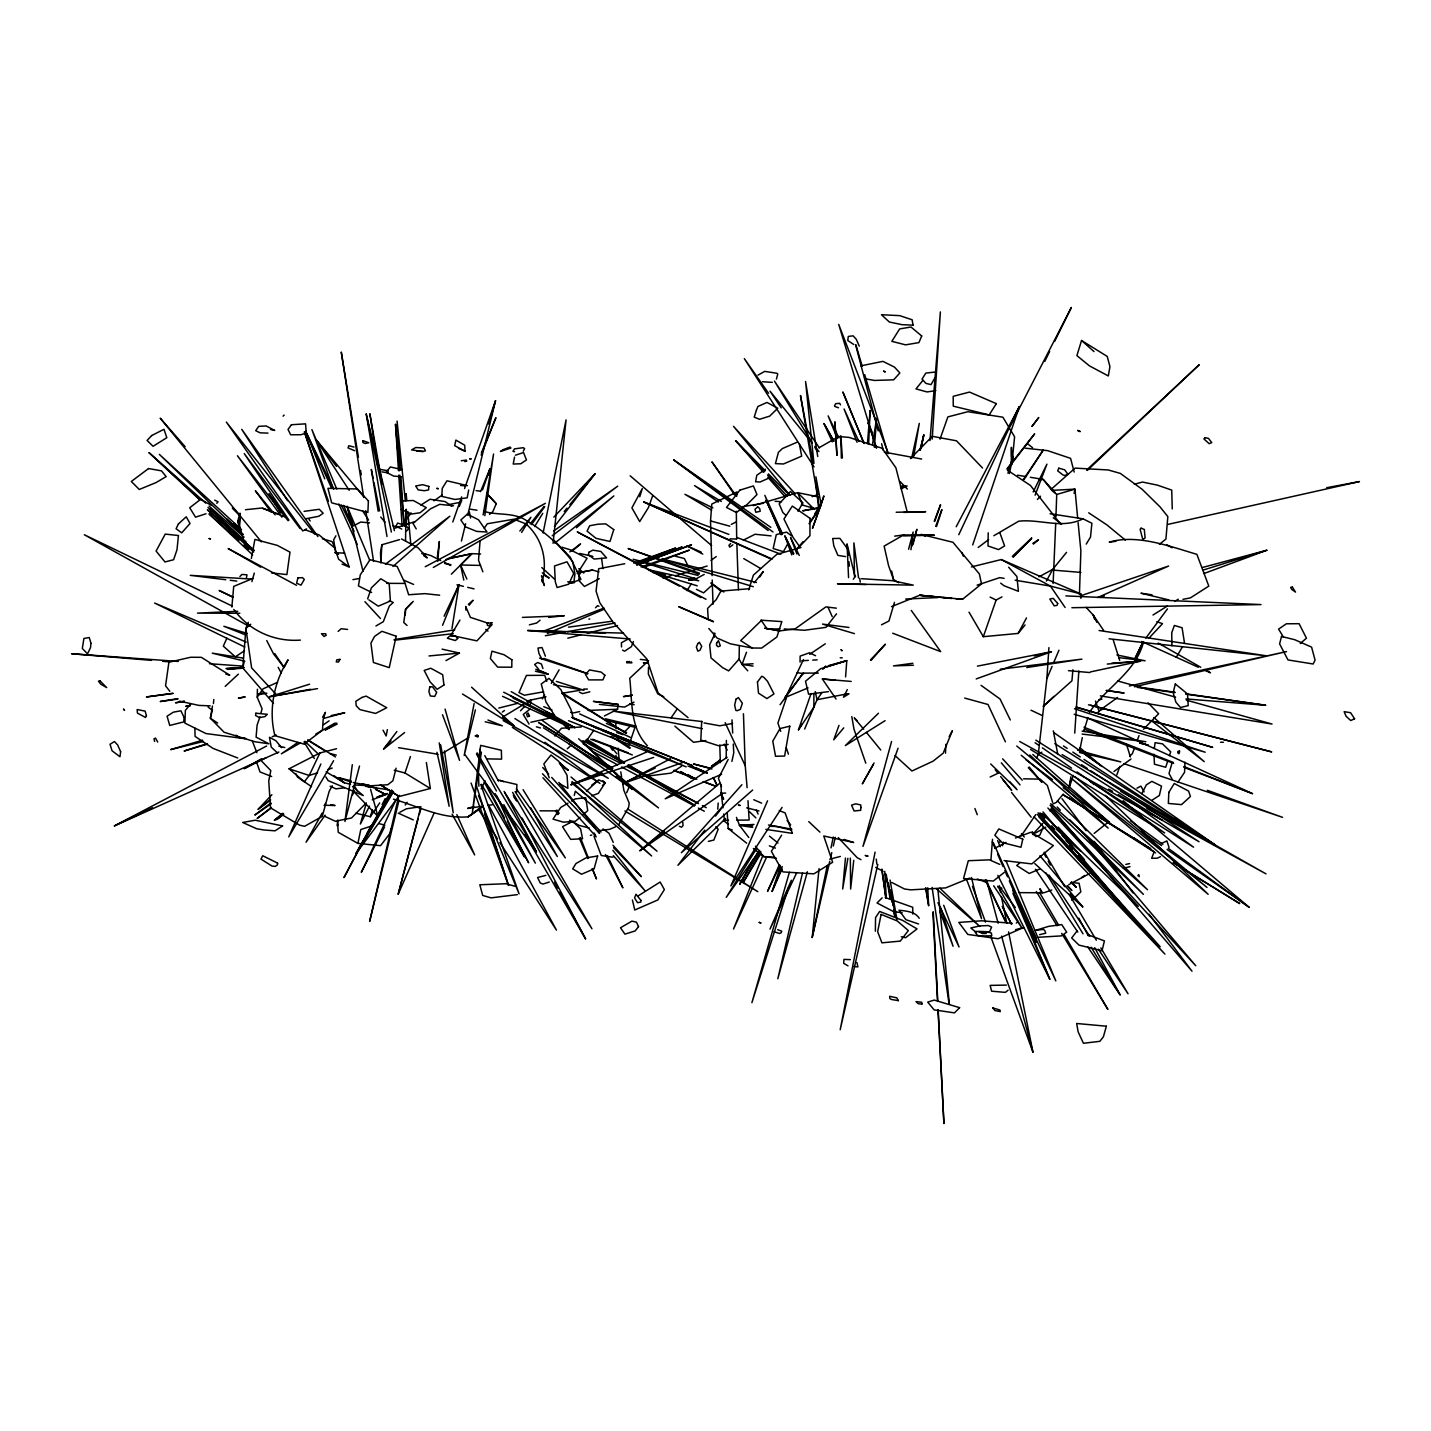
<?xml version="1.0" encoding="UTF-8"?>
<svg xmlns="http://www.w3.org/2000/svg" width="1431" height="1431" viewBox="0 0 1431 1431"><rect width="100%" height="100%" fill="white"/><g stroke="black" fill="none" stroke-linecap="round" stroke-linejoin="round"><path stroke-width="1.5" d="M1011.341 463.125L1011.413 447.295L1011.61 456.757M800.072 662.088L800.126 656.131L809.427 652.804L815.545 655.702M726.179 758.108L726.393 740.382M405.563 540.685L405.975 509.436M406.082 500.51L406.171 493.82L406.78 500.456M875.361 931.205L875.557 917.557L879.671 911.458L902.567 920.366L917.056 928.916L905.573 937.699L901.262 936.768M739.326 646.293L739.111 659.065L728.665 670.889L722.655 667.687L710.992 657.902L709.669 644.701L715.106 633.396M337.501 821.644L338.253 832.305L357.911 843.396L380.557 845.685L390.341 832.896L390.788 828.799M480.083 540.685L478.526 560.272L482.855 571.81M648.511 667.347L648.35 674.108L657.777 693.856L663.751 696.754M261.014 712.835L262.07 708.828L257.222 697.201L257.419 689.241M1053.127 583.454L1055.702 523.406M1055.935 516.734L1056.74 494.464L1051.731 490.386L1074.967 489.134L1077.668 518.165M945.515 753.171L945.855 744.317M1184.975 762.186L1184.582 772.275L1177.767 782.435M231.876 607.066L233.718 586.388L252.804 578.5M868.653 443.753L870.102 410.464L867.454 443.682M701.691 721.367L700.832 740.024L718.434 745.712L728.164 744.424M516.519 792.846L516.913 784.51L497.97 780.11M337.519 824.095L337.43 826.098L337.752 819.999M239.836 513.264L237.922 520.687L239.281 527.86L239.979 514.91M598.981 571.917L592.577 570.057L579.287 572.507L578.857 580.503L584.42 586.477L599.249 578.714M1078.831 671.05L1074.735 733.101M405.241 615.08L405.599 609.212L411.77 602.827M239.281 527.86L240.175 513.461M932.189 439.102L940.382 311.922L929.989 440.48M1036.527 758.233L1038.262 754.423L1046.884 678.598L1048.923 647.617M1079.421 594.634L1080.888 550.863L1078.098 522.53M542.116 581.719C547.876 560.594 542.492 538.593 525.982 523.907L513.979 519.203L487.363 523.746L484.233 528.2M712.083 575.638L710.527 520.92L711.779 504.034L737.054 491.924L736.679 496.378M845.578 676.899L846.794 660.657L828.817 665.522M990.932 860.031L992.506 839.317M273.464 703.372L242.823 667.991L245.882 628.424L248.314 622.324M437.814 561.31L439.353 541.508L437.367 556.874M874.359 447.348L876.648 418.389L872.445 444.755M717.736 809.123L718.219 803.041M604.383 715.983L617.584 709.239L617.942 705.089M213.434 703.533L213.791 699.509M845.453 858.063L842.698 888.973L847.885 858.278M1072.91 669.78L1071.926 680.816L1043.181 706.431L1053.967 696.396M399.535 539.63L381.862 544.746L380.879 562.687M829.783 861.283L812.2 937.484L819.051 868.635M1011.842 464.592L1014.597 436.795L1002.898 417.208L968.554 411.806M988.213 532.833L988.016 545.98L998.57 549.576L1004.598 545.927L999.893 532.887M553.082 543.279L566.068 419.891L543.082 533.012M464.968 451.176L464.735 445.22L455.881 440.086L454.682 445.667L464.968 451.176L458.528 448.368M853.752 860.335L850.64 889.027L850.336 858.081M480.19 749.129L472.284 813.363L481.388 752.098M910.939 549.737L913.139 532.01L908.596 549.271M1154.334 748.395L1155.067 742.671L1162.473 743.834L1170.683 751.847L1169.449 755.693M352.312 764.691L344.96 821.448L359.503 766.05M999.893 842.34L1000.036 841.303M573.813 582.489L574.94 574.117L572.847 562.043C559.432 544.388 542.653 529.756 523.388 518.738C510.76 512.441 496.629 515.393 483.589 511.261M413.219 601.36L405.599 609.212L403.757 622.521L407.066 625.49M484.823 515.679L493.552 454.038L483.159 514.945M168.804 662.947L165.549 685.789L169.824 691.28M479.6 752.903L480.691 745.372L501.351 750.273L501.601 759.145L487.703 758.895M451.963 628.567L459.029 584.653L444.093 616.224M246.454 577.766L246.955 574.779L241.875 574.457L239.925 576.55M913.711 456.292L919.292 423.397L911.654 458.153M212.486 706.02L210.357 718.201L224.112 732.261L254.968 741.741L268.921 743.816L256.095 737.144L257.097 725.123L259.959 716.842M381.862 544.746L380.503 552.509L380.825 562.616M1070.925 776.711L1069.118 787.014L1070.621 780.718M542.939 668.527L541.437 664.038L537.68 662.535L534.657 664.485L538.628 669.225M251.337 558.484L254.897 539.415L277.346 545.39L289.992 552.151L286.898 574.582L271.514 572.919M387.372 729.667L386.173 735.963L383.007 730.168M474.126 703.48L464.199 755.443L475.414 709.865M530.257 704.213L531.062 699.992L545.998 696.79M468.688 490.028L467.168 497.827L454.933 499.455L441.785 496.378L442.233 488.365L446.973 480.798L467.418 485.646M875.092 852.125L840.194 1029.748L877.793 864.539M921.153 447.957L923.818 434.899L919.972 450.014M1079.761 750.184L1082.301 737.663M1074.091 493.373L1074.967 489.134L1056.74 494.464M357.911 843.396L360.791 829.551L372.793 825.562M812.2 937.484L827.333 865.379M831.017 847.885L833.307 836.974M242.823 667.991L244.182 661.623M731.903 761.381L733.763 752.831L733.28 744.048M1009.32 473.589L1013.13 456.292L1007.943 473.196M920.33 450.085L923.818 434.899M398.229 798.23L369.645 921.439L399.07 800.126M830.785 856.936L831.787 852.59M833.307 846.043L835.31 837.35M802.487 873.053L777.82 978.732L807.37 871.783M461.426 541.043L465.63 523.764M467.722 515.124L495.537 400.644L464.592 488.526M212.468 709.669L210.357 718.237L217.655 723.049M332.26 785.708L329.166 791.415L322.261 816.403L304.588 826.313L299.651 825.186L270.513 807.853L268.742 780.95L270.817 770.611L261.766 761.256M574.26 795.421L575.316 791.218L651.642 855.971L572.024 781.541M913.05 544.424L916.895 529.291L911.797 546.195M396.119 768.179L392.899 780.789L387.801 784.725L370.647 785.798L354.584 784.939M488.275 475.378L489.939 468.885L480.548 491.602M434.309 812.611L398.194 894.178L420.553 808.247M398.194 894.178L418.102 818.836M419.247 814.525L420.947 808.068M776.407 379.126L777.784 373.992L776.872 373.258L764.726 371.38L757.965 375.155M891.549 741.526L862.965 846.419L898.06 748.234M251.928 581.63L254.271 573.062M488.883 424.22L495.537 400.644M1171.81 763.725L1169.02 773.491L1172.132 779.287M366.39 802.952L360.379 824.023L369.502 806.136M1002.433 845.81L1003.489 842.108M789.393 872.302L751.901 1002.648L788.266 888.15M894.464 602.415L888.937 621.036L881.514 624.792M1081.55 340.489L1076.899 355.621L1089.474 365.889L1108.327 375.959L1109.937 366.658L1107.236 356.426L1081.55 340.489L1094.017 351.597M1083.911 730.83L1087.685 718.469M355.925 813.219L370.325 816.725L372.489 809.821M639.746 496.754L642.304 488.579L631.894 507.88L639.711 521.6L648.404 507.611L652.733 495.573M820.714 506.019L823.898 495.913L812.486 528.343L820.714 506.019L809.034 523.674M748.699 589.894L753.386 575.137L776.8 554.352L800.984 547.518M936.536 526.519L941.902 509.633L935.713 526.322M1167.589 761.489L1165.71 767.266L1154.459 764.208L1153.958 754.226M426.366 762.526L430.355 788.499L404.973 772.973L410.447 756.534M1069.19 787.676L1073.286 775.477M367.642 598.874L371.38 587.855L380.789 578.768L389.214 583.866L390.395 601.002L378.285 606.189L368.876 599.875M628.978 745.122L635.328 726.322M782.042 869.1L772.078 891.424L780.575 866.256M972.704 544.925L1019.337 406.529L956.194 526.769M813.881 694.142L813.881 707.147L798.462 729.828L811.073 693.534M1025.061 624.918L1018.139 633.432L983.33 636.688L996.119 600.054L1001.968 596.888M934.693 521.421L940.561 504.732L934.228 521.295M452.786 521.993L461.641 496.879M482.497 489.939L489.939 468.885M940.006 439.12L947.894 416.886L967.517 411.806M1116.878 774.815L1119.865 766.354M514.534 457.097L513.21 464.038L520.777 463.769L526.447 459.941L523.549 452.554L515.393 455.201M747.751 670.799L742.063 664.431L746.499 652.232M838.995 725.356L833.736 739.827L843.735 727.86M1134.604 747.59L1132.386 753.6L1129.882 756.123M1137.556 739.577L1139.04 735.57M1035.096 495.18L1046.937 464.163L1033.164 491.978M1153.851 852.608L1151.669 858.296L1157.268 858.189L1160.469 856.686M633.396 641.535L631.429 646.633L624.631 651.194L622.521 650.139M481.138 455.058L495.895 417.709L481.388 452.822M762.991 855.183L733.513 929.059L766.783 856.74M442.573 625.293L459.029 584.653M772.078 891.424L782.274 866.614M459.208 506.502L461.766 500.313M804.687 728.987L817.029 699.705L821.966 692.604M1046.884 678.598L1052.071 666.417M1053.788 662.356L1058.976 650.193M1043.235 827.154L1039.8 835.185L1035.686 836.598M1050.086 811.109L1051.803 807.084M487.613 494.393L496.253 503.676L492.801 511.708L489.509 514.445M626.653 792.756L629.586 785.977M767.553 800.805L730.865 885.914L782.077 807.406M791.361 880.262L769.985 929.077L796.763 872.606M320.866 764.011L288.758 836.867L333.602 760.72M352.634 794.813L354.405 790.788M779.215 864.95L767.553 891.406L779.984 865.272M226.867 638.208L223.325 646.15L235.328 656.847L244.54 650.711M1139.255 876.756L1138.736 874.609L1137.842 875.808M1035.794 814.561L1022.664 833.772L1018.657 837.421M1143.602 641.75C1135.713 672.695 1106.074 687.13 1089.581 712.28M784.671 699.455L803.453 659.566M958.752 534.729L1019.337 406.529M1135.946 656.793L1142.725 642.555L1134.3 659.655M319.936 752.956L309.185 775.477L304.374 781.755L289.044 768.805L319.936 752.956L336.535 748.717M395.94 799.929L361.292 872.338L384.599 826.903M1044.737 361.453L1049.656 351.454M1054.593 341.454L1071.372 307.45L1010.018 426.456M523.281 451.194L524.605 448.529L523.209 447.706L514.462 448.869L512.96 451.355L514.623 451.695M847.295 689.653L843.503 697.219L848.977 693.785M266.738 640.569L273.607 653.985L284.143 667.508L288.06 659.798C274.036 681.871 268.312 710.026 274.913 735.677L304.105 744.138L322.476 730.15L323.173 719.435L325.427 712.334L322.601 717.253M1141.849 793.668L1146.338 784.886L1151.848 781.344L1161.525 786.138L1159.36 795.475L1152.062 800.179M481.156 788.839L485.234 780.968M728.146 759.485L718.416 778.285L721.51 786.621M361.488 844.04L343.959 877.597L361.828 844.183M366.658 834.166L370.772 826.277M382.131 804.562L385.225 798.641M367.087 834.345L371.291 826.474M382.864 804.866L386.012 798.963M1018.139 633.432L1026.51 617.906M1046.383 581.075L1052.661 569.431L1066.56 552.348M949.164 736.607L952.366 730.722L943.226 753.135L933.101 761.149L911.941 771.005L895.055 755.622M759.235 851.713L739.809 884.072L753.726 858.689M322.118 813.112L306.037 842.233L325.105 815.187M335.927 535.784L333.656 539.845L335.552 551.794M787.873 543.637L783.401 551.65L773.169 548.574L776.3 534.604L786.585 532.135L791.486 535.784M399.464 795.332L355.729 853.985L391.557 790.091M874.073 762.956L862.321 783.884L873.286 764.583M355.729 853.985L391.736 790.413M618.693 824.775L628.638 807.227L629.211 803.167L623.88 790.395L622.396 781.594M392.613 790.753L362.955 842.859L393.525 791.719M739.809 884.072L758.591 851.302M934.711 378.195L931.026 384.617L925.946 383.401L922.029 379.143L925.839 373.08L934.371 372.132M760.898 851.767L743.154 882.569L760.416 854.182M542.367 698.865L544.603 695.001M551.311 683.374L559.127 669.833M834.488 405.796L835.74 403.649L839.675 403.327L840.516 404.884M797.997 511.278L802.952 502.818L790.431 491.495L779.18 503.873L782.811 512.423L785.869 515.339M1176.246 657.384L1182.471 646.812M459.941 620.088L450.872 635.257L476.899 640.873L492.139 624.542M798.462 729.828L801.771 724.372M521.671 532.404L530.901 517.271L519.847 531.062M1086.236 544.084L1090.511 537.054L1091.889 523.263L1083.017 518.809L1050.104 513.747M534.693 526.483L542.76 513.318M756.57 848.565L726.25 897.326L759.682 850.354M687.023 590.592L691.227 583.92M732.869 544.8L729.685 547.143L728.969 545.318L730.651 543.476M814.919 513.568L820.607 504.571M781.612 835.185L771.381 851.32L782.936 871.908L813.863 873.858L832.645 862.267L823.737 835.99L853.681 842.501L844.057 839.478M577.283 573.598L587.068 558.251L570.271 549.808L561.918 547.214M324.139 805.581L325.517 803.417M759.807 576.89L763.26 571.541L754.209 582.739M1024.006 479.51L1043.342 449.924L1023.308 479.564M370.325 816.725L379.698 802.934M586.549 740.811L593.74 730.293M671.103 717.79L677.024 709.239M818.335 673.107L803.238 673.107L780.074 704.732M257.222 697.201L263.054 688.848L277.542 682.301M405.223 805.045L407.137 802.308M810.536 521.975L817.888 511.422M1167.463 608.873L1145.855 638.101M402.075 525.571L411.073 512.924M853.287 579.233L855.541 576.067M531.509 524.533L544.71 506.735M1032.109 426.402L1038.763 417.494L1031.984 426.277M404.597 732.565L383.597 749.075L396.87 731.509M785.029 697.076L803.238 673.107M704.75 830.177L677.918 865.29L725.553 818.443M715.482 816.117L723.531 805.581M1077.114 930.883L1071.676 937.967L1078.992 945.104L1102.049 950.774L1104.41 940.9L1087.667 934.64M554.441 526.554L595.046 473.75L553.833 517.128M1007.37 469.314L1034.613 433.861L1007.013 468.778M836.545 613.792L825.92 627.368L804.49 630.266L784.242 628.96M469.135 605.331L473.16 600.233L468.348 604.311M530.203 523.871L544.084 506.431M922.923 380.342L915.983 388.91L926.984 391.933L935.785 390.663M564.19 511.547L566.998 508.112M569.806 504.678L595.046 473.75M796.584 549.468L802.898 541.777M190.931 703.694L185.35 710.402L184.939 723.138L205.939 733.548L244.862 738.7M554.924 736.071L561.471 728.236L581.272 726.984M1056.328 802.397L1063.269 794.08M406.708 530.901L408.568 528.755L406.028 525.588L397.55 523.084L396.047 526.268L401.753 529.059M586.46 791.271L598.623 779.877L605.313 782.703L598.355 793.364L591.504 795.886M822.771 669.297L825.669 665.987M871.139 660.335L885.378 644.2L870.477 659.924M741.92 784.707L681.353 852.715L752.652 790.019M383.597 749.075L391.039 740.811M216.761 503.301L218.067 501.87L214.722 500.135M1032.592 834.523L1042.895 823.236M433.987 500.796L442.34 494.965M1148.825 638.298L1162.527 623.666L1156.82 621.698M270.656 799.965L258.188 809.231L271.908 794.706M1037.421 499.437L1040.516 496.217M910.456 458.618L932.297 436.312L956.516 440.82L982.542 468.009M1013.076 557.357L1031.662 538.11L1012.343 556.337M1143.53 729.22L1158.627 713.711L1148.056 702.818M365.388 803.793L351.543 817.977L335.337 821.251L324.551 816.225M595.529 607.764L597.639 605.617L598.963 606.315M520.49 710.76L525.016 706.145M528.039 703.068L531.062 699.992L526.769 701.065M602.433 785.547L604.919 783.061L602.934 780.718M882.158 897.845L877.042 902.979L893.642 911.654L902.156 912.728M480.655 554.03L471.926 553.636L460.567 564.995L463.805 580.127M451.355 574.189L471.926 553.636L447.849 558.591M624.989 731.384L630.642 725.75M1014.239 555.443L1031.662 538.11M878.473 713.228L845.345 745.587L885.091 720.669M1087.327 470.388L1199.232 364.726L1086.63 470.03M1071.873 900.314L1080.834 891.853L1079.081 883.249L1070.853 882.533M283.07 416.153L284.179 415.097M225.204 686.397L238.369 674.126M648.529 660.728L629.747 678.24C632.341 701.279 629.819 727.681 647.384 745.712M1019.82 862.714L1016.743 865.522L1029.211 873.482L1040.23 868.778M711.314 585.834L703.587 592.863L696.468 589.375M567.302 748.771L570.236 746.123M591.772 835.006L590.341 835.4M393.006 566.461L449.889 516.197L385.422 564.208M338.127 631.393L341.186 628.728L347.59 629.443M572.257 551.132L580.557 543.923L569.878 551.865M250.729 624.22L245.882 628.424L251.623 667.901L275.754 693.981M580.056 817.262L575.423 821.251L563.438 822.181L552.992 819.122L560.719 807.442L568 803.185M583.133 814.615L587.747 810.626L585.673 797.729L575.28 798.909L571.631 801.038M1300.26 643.503L1306.449 638.19L1299.098 623.701L1286.38 623.791L1278.581 629.103L1283.446 637.099M540.024 620.195L536.697 623.022L529.416 624.81M576.443 527.789L613.899 495.913L554.727 543.118M722.369 793.418L639.89 850.712L719.739 783.294M1033.361 544.12L1038.495 539.809L1032.914 543.333M1016.332 923.049L1017.996 921.671M282.891 813.309L274.323 820.339L283.034 813.47M283.839 814.328L276.594 819.552L281.782 815.33M1008.104 990.163L1005.385 992.363L991.611 991.2L990.145 985.387L1006.369 985.1M529.881 709.168L523.245 714.498L529.059 724.068M1159.378 544.352L1165.925 539.093L1167.839 516.627L1160.058 506.896L1142.153 489.295L1120.348 473.411L1108.274 469.976L1075.11 468.116L1050.944 489.491M1094.196 833.379L1108.757 821.716M258.188 809.231L270.28 799.643M1004.115 872.516L993.347 881.049L963.51 878.58L968.322 860.711L989.537 859.852L999.822 864.449M276.594 819.552L281.853 815.402M639.89 850.712L664.467 831.429M271.228 807.513L257.151 818.46L271.461 807.835M591.629 785.261L597.282 780.932M552.205 535.784L617.727 486.164L553.708 530.937M270.87 802.952L254.861 815.026L271.282 803.685M978.196 547.465L988.624 539.63M993.847 535.713L1018.747 521.188C1040.426 518.845 1062.213 529.327 1083.017 518.809M502.299 712.119L504.463 710.509M720.294 759.754L711.368 766.354L720.652 760.308M480.601 807.603L468.134 816.833C441.356 819.14 418.192 806.225 393.436 799.142M1113.962 771.506L1131.009 759.002M637.636 896.217L660.138 882.033L664.378 889.599L657.831 899.938L634.756 910.009L632.413 900.01M711.01 560.38L716.305 556.534M1098.525 714.176L1098.525 711.225L1117.557 697.505M481.782 807.317L468.134 816.833L478.741 809.499M297.863 742.421L281.335 753.833L300.528 742.832M323.585 724.658L329.094 720.848M809.696 654.307L825.293 643.807M765.442 469.243L756.802 475.253L755.604 481.782L760.058 482.014L767.731 478.616M727.145 757.303L665.236 798.802L721.635 774.243M1081.639 877.543L1084.787 875.45M681.585 766.229L671.032 773.116L648.529 775.978M420.893 505.089L429.998 499.258L445.113 501.583L451.767 506.27M1038.262 754.423L1041.84 752.151M1152.992 615.026L1167.446 605.975M1174.672 601.449L1178.285 599.178M336.696 723.102L325.213 730.025L337.144 724.086M442.125 753.511L468.617 737.573M502.675 717.074L523.496 704.553M527.288 702.281L531.062 699.992M375.924 625.991L383.311 621.698L389.357 606.029L393.275 602.487L389.357 600.716M433.307 567.463L545.408 503.336L425.24 566.73M261.551 758.734L244.236 768.662L266.184 757.697M315.875 734.049L335.069 723.049M819.069 447.724L838.763 436.509L849.155 437.421L882.158 448.314L895.895 467.776L907.326 512.37M903.48 535.927L934.389 535.176L903.677 534.926L884.125 546.105L888.579 565.656L893.516 579.591L898.811 582.775M1035.579 832.985L1045.721 827.225M445.989 660.603L459.44 653.073L442.107 649.137M627.494 639.442L621.412 642.769L621.519 646.973M1039.013 576.818L1052.661 569.431M696.182 578.732L704.195 574.439M303.927 530.293L306.592 528.88M399.857 812.271L406.35 808.819L420.893 806.673M994.831 848.315L1005.993 842.394M1068.85 884.591L1089.188 873.822M353.296 525.964L360.737 522.047L369.556 522.87M634.022 702.102L624.614 707.075L599.356 704.374M278.92 752.008L114.391 825.902L266.613 746.016M684.161 761.99L623.147 783.544L670.549 758.698M1136.965 788.195L1140.936 786.12L1144.138 791.88M743.405 540.131L755.085 534.246L771.059 535.892M1098.525 711.225L1104.142 708.399M1223.38 742.26L1220.536 742.206M731.313 524.372L736.142 521.975M623.147 783.544L655.201 768.053M461.301 460.764L466.345 460.067L466.721 461.211L464.771 461.587M901.136 488.865L907.147 485.985M990.145 776.997L999.178 772.704M114.391 825.902L152.491 807.782M1161.489 843.467L1166.873 840.909L1169.02 847.295M1100.296 597.496L1104.338 595.654L1100.224 597.317M272.176 736.786L276.201 734.962M1052.966 803.936L1055.756 802.684M1097.72 597.514L1168.644 566.032L1081.925 595.385M653.609 757.428L570.987 784.796L646.49 752.098M797.228 442.179L782.381 448.565L778.41 452.357L775.423 463.626L783.437 463.984L801.682 456.149L799.41 444.147M547.429 633.486L604.347 609.123M969.753 878.062L945.641 887.9L910.724 889.849L904.517 889.009L891.817 882.48M615.402 826.885L609.678 829.318L599.267 830.624M808.068 687.9L786.764 696.825L777.909 723.031L780.718 731.33M1035.132 930.472L1048.673 926.358L1061.748 924.623L1066.685 932.118L1061.498 935.892L1038.673 937.251M891.495 606.655L919.686 595.26L938.986 597.067M636.67 564.941L682.176 546.964L636.312 564.225M206.01 513.747L195.528 517.163L189.715 507.772L200.626 499.312L211.663 505.519M636.33 563.188L675.629 548.037L633.7 563.116M688.633 580.396L694.876 577.999M544.299 630.838L604.025 608.086M570.987 784.796L602.183 772.955M812.146 496.664L818.353 494.303M643.36 567.517L689.348 550.13L641.106 566.998M372.185 799.786L386.513 794.384M639.442 564.315L691.531 544.764L636.974 564.78M1015.438 837.994L1030.875 832.234L1053.395 845.578L1031.823 863.913L1004.133 860.603M1204.097 573.491L1266.846 550.237L1202.344 567.517M976.21 678.92L1051.427 651.749L977.409 666.13M387.354 793.472L376.961 797.156L387.211 793.847M580.879 579.501L570.325 583.133L574.582 582.614M1051.767 890.046L1043.718 892.801L1018.926 892.622M723.692 814.042L724.408 820.285L725.338 819.981M977.105 585.154L999.714 577.641L1004.115 578.374M394.795 528.2L414.99 521.6M549.289 882.033L543.011 884.054L540.256 883.034L537.573 877.507L545.855 875.361M317.539 772.776L309.185 775.477L289.044 768.805M328.003 769.413L332.189 768.071M207.388 743.583L184.098 751.025L207.531 744.12M317.503 688.633L269.511 696.736L309.579 684.197M1203.274 570.039L1266.846 550.237M473.804 806.494L467.633 808.426L482.014 806.297M675.217 575.87L707.147 566.014M1098.632 700.135L1101.995 699.097M823.862 667.687L846.794 660.657L820.679 668.706L805.528 681.228L808.569 694.178L828.442 691.656M202.737 740.149L170.647 749.611L203.059 741.562M753.171 505.626L797.639 492.658L818.604 496.897M1015.509 929.721L1023.594 927.485L998.105 938.736L967.821 934.443L958.806 922.423L981.845 920.795L1012.164 923.335M423.057 451.481L425.454 450.819L423.952 447.921L415.688 447.545L411.591 449.906L423.057 451.481L416.815 451.123M662.839 577.891L671.032 575.691M1134.318 484.25L1142.457 482.05L1157.357 485.127L1171.739 490.1L1172.257 508.935M323.853 718.344L344.746 712.745L331.205 715.589M829.694 859.19L840.373 856.436M690.905 580.27L695.216 579.161M399.16 796.495L380.431 784.868L399.16 796.495L430.355 788.499M567.785 638.19L580.753 634.899M587.247 633.271L617.548 625.597M498.847 708.041L518.183 703.211M971.416 566.926L1001.289 559.557L1080.87 593.954L1080.87 598.337M1034.219 656.006L1051.427 651.749M1123.424 868.259L1130.043 866.649M190.287 705.608L185.905 706.359L190.234 705.304M589.858 691.817L582.489 693.606L579.43 692.193M543.619 691.817L524.372 695.233L519.006 692.568L526.411 675.414L544.71 675.307L546.785 681.299M304.105 511.35L319.274 509.293L323.191 513.246L318.773 516.287L305.984 518.738M1134.461 686.773L1286.541 651.588L1129.399 685.968M169.108 662.195L190.681 657.258L201.342 657.33L229.711 675.164L225.83 674.073M445.953 559.432L471.926 553.636M1167.839 524.408L1359.45 481.567L1326.716 487.703M688.687 580.163L695.18 578.732M530.865 722.244L554.226 717.128M573.33 712.96L579.698 711.565M1090.547 671.89L1140.543 661.194L1111.815 663.197M244.934 696.808L238.369 698.203L244.951 697.058M258.045 694.035L264.592 692.64M1125.821 864.413L1129.614 863.609M860.818 365.871L882.909 361.363L894.482 367.105L899.849 372.954L893.66 379.823L874.448 380.449L864.789 378.696M449.155 504.535L459.87 502.37M818.979 507.504L802.737 510.795L819.176 508.166M624.775 563.725L598.677 568.715L596.065 591.11L599.75 602.666L613.13 622.288L647.009 659.154L658.099 692.98L688.043 717.647M847.868 693.731L817.029 699.705L815.223 691.567M592.577 570.057L579.287 572.507M1182.972 599.321L1190.413 597.89L1208.801 586.102L1196.888 554.352C1169.986 546.427 1137.019 533.888 1109.258 542.134L1115.894 541.312M185.905 706.359L190.305 705.519M210.196 705.859L199.016 705.411L179.537 701.172M732.565 723.424L719.811 725.803L704.052 722.923M184.295 701.19L175.512 702.8L184.313 701.387M545.354 635.722L560.612 632.931M567.141 631.751L615.08 623.004M269.511 696.736L310.634 689.277M352.938 579.627L359.414 578.482M258.117 694.75L266.882 693.212M900.528 486.79L903.587 486.254M177.802 698.614L160.218 701.53L177.873 699.079M563.063 693.105L579.788 690.332M394.169 639.657L454.718 629.819M742.957 506.61L763.546 503.265M1026.76 667.526L1081.925 659.136L1000.269 669.207M488.186 805.385L492.3 804.777M705.805 740.578L693.534 742.295L674.86 726.125M172.865 693.266L146.463 696.951L172.99 693.48M568.518 627.136L612.468 621.197M894.643 536.142L903.677 534.926M912.906 663.269L893.481 665.88L913.497 665.254M779.609 630.91L764.995 628.173L779.609 630.91L794.992 628.942L825.92 606.887L836.348 608.175M517.324 894.643L491.101 897.863L482.694 895.448L479.814 884.769L506.002 883.732L514.838 886.236M243.503 667.472L228.066 669.314L243.628 668.152M344.406 787.855L335.874 788.839L330.096 786.227M394.276 640.212L453.251 633.7M548.753 617.405L564.225 615.741L522.404 617.405M245.47 509.722L261.748 508.023L277.525 513.89M1036.974 930.078L1043.503 929.452L1044.755 930.526L1045.757 933.191L1039.604 934.676M429.014 655.953L459.44 653.073M1107.272 664.056L1140.543 661.194M743.816 825.043L739.505 825.401L736.464 817.351M1038.799 479.743L1043.181 479.403L1055.148 492.568M243.735 667.365L225.991 668.599L243.825 667.383M753.94 824.435L739.505 825.401L748.807 837.511M336.285 552.76L344.656 553.135M738.951 658.868L742.063 664.431L753.1 663.751M801.7 660.8L808.336 660.389M812.736 660.12L817.155 659.852M905.644 599.052L937.985 597.55M237.707 611.305L197.496 613.13L239.853 613.273M721.027 784.51L721.296 793.275L725.66 793.06M588.141 710.456L617.584 709.239M402.397 500.886L413.309 500.51L426.277 507.647L420.142 512.727L411.466 514.051L401.288 509.436M903.748 512.405L925.714 511.69L896.182 512.244M980.646 932.332L989.465 932.046L991.629 927.127L988.32 925.553L979.931 925.893L970.844 927.968L976.228 932.457M708.327 841.374L713.836 840.069L718.183 829.229L715.822 826.76M570.629 712.388L572.257 712.334M1071.873 607.71L1261.033 604.58L1065.845 595.904M724.408 820.285L728.54 820.249M736.768 820.16L749.129 820.035L747.984 800.68M583.633 689.08L587.408 689.062M779.949 628.96L767.052 628.978L761.024 620.034M540.006 810.822L557.661 810.894M386.728 583.347L405.08 583.419L408.64 594.759L424.846 593.632L439.639 595.207M749.683 588.696L720.92 591.092L716.18 599.661L707.576 608.479L708.273 619.605M752.134 648.01L761.632 648.082L776.872 637.01L781.863 621.609L761.632 620.231L740.686 640.605L752.134 648.01L730.418 643.825L717.074 638.029L708.828 628.513M629.783 661.587L626.689 661.677L626.724 662.768L631.894 662.839L631.357 661.802M1023.559 778.822L1040.212 779.108L1047.367 785.44L1052.644 802.451M480.53 565.424L460.567 564.995L466.882 579.09M567.713 581.845L574.386 581.988M324.962 805.259L335.087 805.51L330.776 804.777M866.059 584.546L837.457 583.794L913.282 585.136L892.389 580.682L861.534 578.696M630.195 638.995L527.681 630.516L623.558 633.128M840.23 657.777L842.233 657.831M752.67 825.794L739.505 825.401L752.67 827.386M770.254 826.313L776.836 826.51L791.522 830.087M730.132 538.825L736.446 539.04M527.681 630.516L565.478 631.822M572.132 632.055L605.474 633.2M850.354 959.629L843.95 959.396L843.664 963.296L847.993 965.853M267.991 433.128L260.031 432.806L255.702 430.677L258.671 426.349L266.148 425.955L274.716 430.445L270.495 429.479M646.901 660.156L640.301 659.387M300.403 640.104C274.323 642.054 249.173 630.677 233.825 609.463M252.178 579.108L190.269 575.351L225.74 579.734M762.455 381.737L772.275 382.363M774.493 857.312L763.421 856.543L753.35 848.529M775.083 501.279L781.183 501.709M951.776 598.498L919.686 595.26L962.562 599.267L981.505 583.937L979.376 573.956L952.974 542.295L921.242 534.425L925.302 536.231M956.087 598.802L962.562 599.267L958.287 598.856M178.285 661.444L71.55 653.734L151.525 660.371M209.409 663.698L242.769 666.113M460.585 485.467L465.021 485.789M1089.689 672.534L1068.456 670.656M379.394 469.296L387.89 470.692L388.32 472.856L381.809 471.872M1185.923 698.936L1265.594 705.268L1185.959 693.82M1054.003 570.182L1080.888 572.418M162.633 661.301L169.287 661.855M836.062 699.043L822.378 678.992L851.195 681.442M401.163 476.738L393.686 476.076L386.155 472.266L390.323 466.971L402.379 469.672M943.279 597.46L951.848 598.265M822.378 678.992L835.167 680.208M1025.186 448.171L1047.599 450.64L1070.585 458.349L1074.18 472.051M453.555 505.751L439.675 504.338L430.463 508.864L413.022 523.406L416.242 528.951M853.949 966.497L857.92 966.927L856.936 962.544M1109.025 638.798L1266.077 655.756L1099.062 630.499M476.147 490.654L480.297 491.137M702.353 721.6L613.273 711.1L702.335 728.701M1118.666 657.598L1145.122 660.782L1116.931 654.969M1082.122 734.067L1145.891 741.741L1082.122 731.134M230.176 580.27L236.813 581.093M848.959 627.458L822.521 624.095L854.432 633.629M245.721 738.378L239.567 737.609L235.918 735.176M776.264 858.171L763.421 856.543L755.461 846.168M1137.234 687.363L1174.869 692.604M1185.923 694.16L1265.594 705.268M1137.287 686.826L1174.905 692.228M389.232 789.93L365.477 786.299M1152.027 594.831L1140.972 593.221L1168.769 599.893M612.933 857.223L601.235 855.505L593.99 836.205M742.063 664.431L753.082 666.077M797.174 672.659L803.775 673.643M765.835 829.372L792.166 833.325M367.982 786.621L376.442 787.926M470.441 509.203L477.006 510.223M845.56 556.605L837.904 555.389L833.808 545.837L832.699 538.503L839.908 538.396L848.404 550.023M243.198 658.117L212.289 653.162L244.844 661.229M1017.495 475.181L1026.063 476.595M1030.338 477.292L1043.181 479.403L1051.195 489.474M1100.314 695.877L1272.052 724.05L1186.335 700.135M1015.151 580.217L1050.426 586.084L1080.87 593.954M398.605 747.68L438.047 754.28M768.483 825.007L791.844 829.175M553.457 684.716L583.955 690.279L556.373 681.389M884.358 452.142L921.671 459.029M629.801 703.837L634.166 704.696M444.791 563.528L450.908 564.708M353.314 782.56L370.468 785.78L361.936 783.616M421.895 553.654L426.062 554.459M648.529 569.753L698.686 580.825M579.788 553.457L592.881 556.373M1079.546 752.509L1120.777 761.9L1077.668 750.184M535.391 671.246L548.288 674.234L538.235 669.941M1139.631 743.136L1148.288 745.157L1139.72 742.796M485.216 721.814L502.37 725.803L487.953 720.026M278.848 746.141L284.805 747.537M393.096 525.875L398.999 527.288M605.17 720.204L635.507 727.395M456.972 584.778L463.394 586.316M467.669 587.336L474.072 588.874M605.51 718.756L635.811 726.107M756.444 582.489L661.802 558.877L753.314 586.692M698.06 575.459L633.164 559.271L696.843 579.161M709.883 768.089L693.534 763.975L711.94 768.948M350.541 784.313L344.406 782.775L326.143 771.846M351.257 780.897L338.467 777.641L351.525 782.202M746.714 807.835L758.985 810.966M1090.583 705.233L1271.712 751.901L1088.472 704.785M589.339 828.048L579.394 825.472L569.538 820.267M354.012 447.062L348.842 445.721L348.037 447.903L354.62 450.711M307.719 739.827L329.863 753.475L336.303 755.139M394.24 770.182L404.973 772.973M378.786 823.558L384.903 825.15M675.539 556.248L684.376 558.555L688.794 567.499M650.407 570.987L665.451 574.958M710.527 520.92L729.864 526.197M964.691 698.078L987.998 704.481L1005.403 741.83M801.396 504.803L813.434 508.166M1117.754 680.995L1175.62 697.147M536.392 726.805L540.435 727.95M422.413 553.171L430.767 555.532L440.712 560.523M1074.216 714.284L1205.206 752.205L1074.52 708.721M322.369 538.771L332.081 541.616L335.462 548.788M1076.255 707.29L1212.683 747.376L1076.184 707.003M652.429 572.311L697.237 585.798M885.217 897.523L912.728 907.272L912.781 914.069M247.116 633.45L223.844 626.277L244.522 634.488M777.641 929.667L781.702 931.152L781.237 932.69L779.519 933.495L774.135 931.76M237.743 758.001L213.022 748.377L195.099 736.41L194.849 728.164M539.559 658.135L587.694 673.84M488.186 623.236L470.405 617.369L465.683 606.422L465.934 610.125M1123.961 763.689L1282.552 817.351L1207.299 790.288M918.595 923.979L905.895 919.686L898.99 910.223C905.966 911.01 915.25 911.583 919.239 918.273M616.743 732.493L623.075 734.658M699.491 573.169L628.102 548.538L699.115 574.296M543.959 658.439L587.747 673.607M835.042 406.547L838.512 407.781M499.991 780.36L503.712 781.702M769.341 845.864L775.405 848.082M304.785 529.595L319.077 534.944L334.782 548.019L338.61 559.217L349.218 566.998L342.081 564.118M977.319 878.992L987.569 882.855M997.818 886.701L1001.915 888.257M590.735 739.237L632.341 754.924M673.965 770.611L696.843 779.233M703.086 781.576L715.572 786.281M771.291 559.163L643.664 501.905L728.88 534.407M737.198 537.573L780.843 554.208M592.702 739.272L628.102 752.778M673.894 770.236L694.715 778.178M705.125 782.149L715.536 786.12M727.252 813.184L728.164 828.477L732.261 830.034M892.711 633.217L940.686 651.642L911.279 610.411M1084.358 729.202L1173.617 763.403M1183.992 767.392L1252.483 793.633L1086.862 717.557M262.714 508.22L286.325 517.324M679.385 826.331L681.603 827.19L683.088 825.454L682.73 822.217M271.657 776.514L260.013 771.953L256.543 762.043M1084 727.234L1173.438 762.49M1183.848 766.587L1252.483 793.633M545.783 711.726L554.03 714.981M568.483 720.652L686.182 766.873L571.828 717.235M535.82 669.314L548.288 674.234M543.726 706.699L551.99 709.973M572.668 718.165L692.55 765.692L572.239 717.593M593.972 727.055L598.086 728.719M602.201 730.4L631.017 742.063M690.726 766.247L707.182 772.919M613.38 735.749L629.944 742.474M687.953 765.979L704.517 772.686M779.269 810.554L785.136 812.933L792.327 833.164M601.771 729.649L630.695 741.508M690.618 766.068L707.147 772.847M713.264 621.358L678.723 606.672L713.461 621.877M246.186 642.054L154.62 603.041L244.719 647.009M403.56 580.092L413.577 584.42M753.726 799.732L761.596 803.131M701.208 552.098L686.952 545.873L702.782 554.101M690.457 765.889L706.807 773.098M643.664 501.905L772.096 559.002M606.333 723.37L626.581 732.422M334.693 552.563L338.592 554.334M398.229 813.13L413.273 819.927M1141.67 641.464L1198.319 667.257M1204.383 670.03L1210.465 672.785L1204.652 669.493M502.531 696.325L568.912 726.751L510.545 696.038M579.716 713.908L630.212 737.305M696.861 768.179L706.968 772.865M1030.982 710.205L1041.875 715.357M513.085 698.131L574.886 727.646L511.189 691.638M232.967 597.103L219.122 590.466L233.146 597.299M232.323 606.118L84.286 534.729L249.012 626.331M712.871 507.862L684.912 494.303L711.654 510.134M371.595 592.416L358.43 585.923L360.254 574.94L369.967 559.718L397.12 566.461L405.08 583.419M990.127 597.085L996.119 600.054M503.676 692.228L574.886 727.646M444.701 562.508L450.658 565.495M683.857 773.527L693.838 778.571M583.222 743.923L620.929 763.474M626.885 766.551L698.328 803.578M706.02 599.267L577.248 531.903L679.224 586.048M860.943 859.673L857.241 857.741L838.28 837.654M875.7 867.401L883.088 871.264M683.142 588.141L700.779 597.514M401.539 538.95L418.049 547.751L427.243 557.911L423.648 555.55M592.023 751.15L617.62 764.852M621.573 766.962L694.446 805.957M698.382 808.068L704.302 811.234M296.521 585.315L228.155 548.556L260.746 567.213M1001.289 559.557L1050.426 586.084L1065.111 607.477M583.115 740.775L624.166 763.081M628.084 765.209L698.453 803.435M702.371 805.564L706.27 807.692M503.175 720.616L608.264 778.303L514.927 718.559M1146.964 808.461L1266.006 873.876L1120.831 791.432M1019.748 741.526L1162.294 820.196L1035.811 740.131M1166.873 544.835L1172.168 547.769M559.593 783.669L567.91 788.32L567.052 775.244L558.823 761.417L551.007 755.013L543.852 763.904L549.236 777.749M1158.198 643.074L1200.788 667.293M543.941 575.047L549.164 578.052L542.295 572.811M1108.667 789.089L1112.513 791.325M1118.291 794.688L1199.035 841.732L1090.905 770.826M743.762 558.609L760.577 568.483M721.313 501.44L694.5 485.592L718.308 502.013M1062.142 754.62L1214.007 844.093L1054.432 733.03M680.619 771.667L692.085 778.518L680.745 771.542M585.404 740.221L623.755 763.134M629.497 766.569L694.715 805.492M624.882 810.948L757.84 891.674L627.672 808.962M586.692 739.272L624.631 762.49M628.424 764.798L641.696 772.937M647.384 776.407L694.822 805.42M1063.483 795.01L1150.667 848.708M1173.42 862.732L1239.747 903.587L1173.259 862.589M538.825 722.816L612.879 768.322L538.771 722.476M462.481 694.017L513.836 725.678L471.568 687.202M308.327 740.56L323.46 749.88M1063.072 794.652L1150.47 848.529M561.811 693.427L626.349 733.352L562.294 692.872M1030.553 749.45L1164.655 832.914L1077.042 771.953M329.863 753.475L335.48 756.963M543.476 727.842L616.654 773.706L542.403 720.562M1054.826 743.619L1216.761 846.311L1084.018 759.414M1090.368 781.505L1193.597 847.188L1134.211 803.793M1069.011 797.765L1085.932 808.569M1089.689 810.966L1155.533 852.93M512.352 727.377L599.965 783.401L544.925 742.278M611.18 736.321L629.837 748.413M1063.466 745.962L1067.204 748.413M1072.803 752.08L1080.28 756.963M1081.586 764.709L1087.184 768.375M1174.815 818.353L1182.274 823.272M1186.013 825.723L1214.007 844.093M1088.687 512.817L1106.861 524.855L1125.356 540.113M853.806 344.513L847.76 340.506L848.333 336.446L853.109 335.82L856.257 339.254L859.262 346.159M1007.388 470.137L1030.445 485.467L1060.46 524.05M576.89 571.255L580.539 573.688M337.09 777.874L344.406 782.775L334.067 775.781M617.244 738.897L630.159 747.68M311.547 786.656L297.576 777.158L295.913 773.76M1133.585 837.672L1139.094 841.446M1142.761 843.968L1153.78 851.534M768.161 530.525L673.804 459.977L770.844 527.359M1035.06 742.743L1038.709 745.283M1042.358 747.823L1071.569 768.143M1141.473 831.447L1161.578 845.614M1167.052 849.477L1249.299 907.397L1123.138 800.645M711.171 583.007L723.8 592.04M560.898 765.12L568.125 770.272L560.004 762.777M568.644 743.601L632.108 789.071L582.149 741.169M981.058 685.36L1000.019 698.99L1010.286 719.972M602.97 828.907L608.998 833.253L613.273 842.394M1078.563 749.576L1082.14 752.169M1085.718 754.763L1101.852 766.461L1079.85 747.626M673.804 459.977L772.99 531.974M1130.436 820.75L1162.848 844.379M1168.251 848.315L1249.299 907.397M616.01 776.478L658.528 807.907L614.972 773.026M1025.812 759.682L1052.536 779.734M1063.233 787.748L1109.562 822.503L1032.788 754.459M352.509 786.549L363.259 795.547L328.146 780.628L325.839 776.944M208.085 707.075L211.538 709.687M485.753 629.461L487.989 631.143M1053.27 517.754L1061.605 524.122M1151.365 720.598L1204.24 761.632L1153.851 717.521M1000.698 583.168L1003.99 585.726L1018.407 591.307L1016.904 576.514L1008.622 567.213M559.414 763.456L568.125 770.272M1027.655 443.807L1032.61 447.742M503.354 717.342L513.836 725.678M728.164 828.477L746.642 843.181M571.577 782.936L657.062 851.212L571.058 776.997M769.467 836.151L777.963 843.002M723.549 820.518L728.433 824.453M711.082 583.115L721.349 591.522M1016.761 746.016L1109.562 822.503M1075.182 776.908L1207.013 887.417L1071.819 778.714L1208.158 894.286L1105.179 795.35M1021.233 755.264L1108.184 828.12L1029.801 754.96M630.159 475.808L711.636 545.605M936.268 888.633L979.788 926.447L939.863 888.168M207.531 509.758L254.289 550.595M578.786 568.662L583.776 573.026M1050.712 803.739L1147.519 889.724L1057.437 800.895M199.803 499.884L149.11 452.715L205.76 503.122M209.087 506.091L244.093 537.215M238.941 540.524L209.033 513.89L252.661 554.924M243.932 544.978L248.922 549.415M1034.756 863.573L1082.712 906.878L1039.943 855.738M1039.693 814.114L1044.648 818.604M1056.185 829.068L1080.906 851.463L1058.117 827.082M541.794 567.57L554.298 578.929M207.441 509.937L253.663 551.99M241.553 529.649L159.324 454.36L242.715 534.604M149.11 452.715L200.036 499.544M209.892 508.613L246.043 541.848M277.686 753.1L271.246 747.125L269.475 737.305L275.843 740.703L281.621 747.662M238.852 527.967L233.969 523.424L238.798 528.057M207.978 507.504L253.77 550.112M242.912 534.282L226.706 519.095L242.769 534.371M808.748 821.627L819.927 832.126M564.082 725.052L568.948 729.631M578.661 738.772L632.108 789.071M304.875 741.276L317.593 753.35M1050.121 805.277L1143.405 894.339L1069.744 819.748M749.558 811.806L755.872 817.852M1089.098 779.895L1093.928 784.528M553.797 540.042L570.271 557.267L580.61 578.732M566.032 725.714L569.252 728.808M990.681 763.975L1016.35 788.731M1042.036 813.488L1138.307 906.324L1047.868 808.014M240.39 515.715L232.359 507.987L240.14 515.965M1071.282 882.516L1076.04 887.166L1071.622 882.158M857.187 720.741L854.271 717.897L863.716 729.202M814.418 509.436L797.639 492.658L802.648 505M763.439 472.284L735.588 440.676L765.299 470.727M768.411 473.894L788.749 494.446M1057.205 807.048L1060.335 810.214M1067.168 885.789L1071.873 890.547L1067.454 885.574M353.207 791.128L377.82 816.225L370.557 789.268M899.938 481.46L907.343 489.044M1071.408 882.355L1076.04 887.166M542.528 773.777L599.661 833.253M613.559 847.724L641.356 876.666L612.969 845.238M1070.406 893.999L1082.712 906.878M1034.13 816.94L1164.941 954.119L1037.35 814.454M1039.979 812.915L1044.594 817.781M1066.095 840.498L1084.519 859.977L1062.017 835.185M1038.817 816.707L1160.237 946.785L1078.455 855.613M735.588 440.676L764.458 471.729M767.499 475.003L787.247 496.253M486.647 493.355L496.253 503.676M1028.317 767.696L1041.911 782.328L1029.104 766.944M1051.588 809.731L1195.744 965.728L1081.764 831.411M364.905 601.682L380.449 618.514M1002.63 758.841L1022.235 780.145M795.314 493.945L733.513 426.331L789.894 495.269M1086.147 607.334L1093.302 615.187L1103.551 630.32M1009.606 781.523L1017.101 789.769M1038.083 812.862L1124.999 908.506L1043.02 811.967M542.725 767.517L548.717 774.135M551.704 777.444L601.002 832.019M542.939 777.749L595.332 835.74M613.291 855.631L644.719 890.44L612.862 850.354M1041.285 814.167L1044.254 817.495M1051.696 825.776L1054.665 829.086M1069.529 845.667L1072.517 848.977M767.839 477.274L785.44 497.237M185.154 446.705L160.218 418.174L261.39 541.83M1052.25 808.944L1192.005 971.202L1149.111 914.284M1001.324 762.866L1020.017 784.886M1021.412 833.575L1024.256 836.992M866.417 732.422L880.745 750.005M349.2 490.314L316.412 440.086L363.581 496.521M380.735 517.038L385.028 522.172M1003.167 780.074L1011.699 790.413L1000.68 776.604M275.163 514.874L255.38 490.815L271.264 512.262M812.003 442.966L770.039 391.164L781.237 407.871M814.811 446.418L818.997 451.588M610.751 746.266L616.868 753.833M995.171 769.699L997.926 773.151M787.157 820.446L790.681 824.864M1011.556 792.452L1031.143 817.155M558.841 782.381L598.999 832.931M314.874 534.335L226.331 422.056L302.907 531.08M288.15 520.759L237.421 455.738L281.925 517.199M514.176 797.496L516.895 801.002L513.3 795.403M284.143 667.508L274.734 653.52M316.412 440.086L336.482 466.363M999.249 886.308L1015.366 907.594M1024.775 920.008L1028.8 925.338L1026.528 921.492M1061.999 798.677L1086.129 830.696M1094.16 841.374L1133.03 892.944M300.063 528.594L244.236 453.573L288.973 520.204M280.691 513.031L269.046 494.053L283.642 513.729M465.147 754.942L536.41 851.749L504.821 792.899M269.046 494.053L283.571 513.765M735.14 494.393L711.94 461.873L734.675 494.947M317.932 536.589L241.75 429.336L287.613 500.689M516.341 788.803L565.334 857.902L523.066 789.662M768.572 393.257L744.335 358.626L814.024 466.882M819.337 447.867L774.439 381.093L811.556 441.946M1035.454 869.279L1077.776 932.064M1087.721 946.821L1120.079 994.831L1094.697 947.662M308.899 519.113L310.151 520.973M993.686 885.807L1022.235 928.469L997.765 886.218M1048.941 874.967L1089.742 936.232M1098.4 949.236L1128.057 993.776L1100.868 947.877M1039.765 889.062L1042.215 892.801L1040.176 888.848M362.562 510.778L368.626 520.079M1026.367 921.582L1028.8 925.338M515.071 791.558L557.321 856.525L530.74 807.853M478.204 808.998L497.469 838.816M499.866 842.537L556.444 930.096L488.221 804.508M554.87 715.822L545.98 701.995L541.258 683.982L548.949 678.383L560.773 689.509L570.88 709.311L572.847 716.448M504.07 791.379L591.951 928.773L512.602 792.416M610.161 746.606L612.45 750.202M615.867 755.622L618.156 759.235M252.464 741.312L256.829 752.67M303.998 741.956L314.355 758.519M815.044 447.653L817.351 451.463M1045.972 872.91L1083.034 933.871M1091.138 947.215L1120.079 994.831M1036.312 891.531L1057.08 925.768M1061.695 933.37L1107.88 1009.427L1064.145 934.604M477.095 752.885L536.41 851.749M1044.236 852.214L1064.628 886.648M1069.154 894.303L1096.343 940.221M481.442 784.295L524.336 856.704L496.772 796.065M1039.478 892.389L1058.546 925.016M969.02 612.164L983.33 636.688M524.962 834.506L585.565 938.843L522.136 818.121M495.162 793.615L535.355 863.126L503.819 804.651M832.27 441.821L823.988 423.612L833.879 441.124M823.988 423.612L833.808 441.016M452.107 814.15L474.645 854.915L456.829 814.597M278.151 667.311L281.263 672.946M554.566 882.212L557.768 888.061M559.915 891.978L585.565 938.843M354.083 785.19L357.285 791.075M476.469 753.958L496.45 791.003M486.397 784.528L504.338 817.799M512.799 833.45L528.629 862.804L507.379 821.018M1032.323 831.679L1034.434 835.615M1043.95 853.305L1046.061 857.241M1048.172 861.176L1050.3 865.093M1078.849 918.165L1088.365 935.856M484.805 755.622L498.507 781.129M484.215 781.952L524.336 856.704M542.063 659.441L538.915 653.412L537.984 648.064L542.027 647.545L545.39 656.185M594.151 833.003L596.19 836.92M605.42 854.54L622.861 887.846L607.352 855.631M791.737 554.888L784.921 536.017L793.883 553.815M1096.915 622.396L1093.302 615.187L1094.59 619.355M997.854 875.396L1049.799 979.251L1017.888 900.707M1012.683 890.422L1036.312 938.217L993.257 842.573M985.297 880.298L1005.85 922.065L985.834 879.671M838.96 437.922L828.138 415.884L837.385 438.512M799.267 555.407L790.574 537.484L796.942 554.047M724.283 744.156L727.181 750.148M324.73 478.813L305.59 431.178L333.709 489.241M341.454 505.268L354.065 531.295M713.21 777.516L716.967 785.369M720.741 793.221L723.549 799.124M937.931 902.621L959.038 947L943.709 905.268M782.185 534.407L765.961 500.17L781.29 534.639M1020.732 906.503L1055.828 980.897L1006.19 861.194M713.55 777.749L717.199 785.458M720.83 793.185L723.549 798.963M725.141 722.655L745.247 765.782L747.107 787.694M784.921 536.017L793.293 554.191M1014.829 895.591L1036.187 942.242L1021.859 909.526M782.453 533.781L764.852 495.359L781.093 534.586M305.59 431.178L331.455 487.828M338.825 504.016L357.303 544.495M858.868 441.517L844.075 408.98L857.062 442.268M828.155 607.513L832.198 616.564M541.741 579.573L544.37 585.547L541.49 575.673M872.516 432.913L868.045 422.753L873.769 439.567M992.309 842.036L994.992 848.172M997.675 854.307L1003.059 866.578M1004.848 870.674L1007.531 876.809M1009.32 880.888L1014.686 893.159M1012.933 893.302L1049.799 979.251M756.409 810.125L758.054 814.06M579.322 838.101L587.908 858.528M592.184 868.742L596.477 878.974L592.47 868.599M363.009 571.255L347.125 506.413L369.609 559.95M336.714 488.991L311.904 429.586L333.173 488.275M343.565 505.376L352.133 525.857M997.622 840.552L1000.18 846.741M478.491 795.618L519.095 893.892L480.834 784.564M864.145 443.467L842.859 391.969L863.877 443.36M157.732 742.045L155.478 738.074L153.976 738.897L154.637 741.455M961.847 552.491L963.313 556.14M580.414 837.529L588.445 858.242M888.454 453.591L838.709 324.408L876.183 447.849M974.887 808.515L977.266 814.704M966.515 879.332L981.541 918.684L971.47 877.561M939.648 910.706L953.064 946.249L940.811 908.077M442.519 714.749L459.548 760.362L445.059 709.078M471.067 783.043L508.524 885.413L475.772 783.741M972.454 886.379L985.476 922.047M990.824 936.733L1032.949 1052.125L1008.569 931.849M865.791 763.17L854.003 729.238L851.803 716.627M304.445 431.929L328.414 501.172M875.2 443.771L876.631 447.975M786.335 747.948L788.427 754.173M1095.52 701.101L1098.328 709.454M484.411 813.72L508.524 885.413M304.374 431.965L349.092 566.748M347.125 506.413L353.099 525.374M1113.193 639.764L1119.686 660.424M1126.537 744.37L1130.365 756.91M855.899 344.853L862.178 366.139M864.7 374.654L887.918 453.43M243.252 538.986L237.922 520.687L240.283 531.921M987.104 882.408L998.14 923.228M1001.611 936.124L1032.949 1052.125M588.892 619.086L589.787 618.979M855.649 344.925L878.205 430.874M881.585 443.753L883.285 450.21M885.36 874.252L896.951 919.596L890.082 880.029M848.565 577.623L847.063 544.156L855.04 576.604M386.996 536.518L366.229 414.024L394.384 530.633M436.956 752.277L449.155 806.261L439.245 742.886M891.656 571.041L893.516 579.591M366.229 414.024L391.379 532.046M469.35 512.048L470.584 518.004M999.249 885.932L1000.591 892.497M1001.467 896.879L1006.798 923.12M373.08 478.204L371.327 469.475L378.178 511.207M373.938 482.569L379.626 510.956M1053.323 730.83L1057.777 754.298M813.38 463.608L800.484 395.528L819.48 507.808M815.885 476.791L820.875 503.14M440.641 744.836L453.233 812.665L444.504 750.971M925.553 888.043L928.647 905.608L927.735 887.792M382.184 483.911L369.86 413.738L377.945 466.613M621.644 777.194L620.786 771.828M890.44 889.849L892.586 902.979M894.017 911.744L894.733 916.126L893.731 909.526M817.745 456.489L805.564 381.522L813.953 463.304M358.43 457.294L341.276 352.044L363.724 497.469M360.558 470.459L361.274 474.842M1184.546 643.288L1182.078 627.762L1174.368 625.454L1171.739 632.788L1171.917 645.81M886.2 874.269L890.028 898.543M891.352 894.107L893.051 905.125M365.764 510.688L373.58 561.363M926.018 888.043L928.647 905.608M932.118 887.435L949.129 1004.312M881.764 869.404L885.878 897.988L882.015 869.279M859.745 578.446L860.246 582.131M858.564 577.927L853.896 542.868L854.486 576.389M601.61 558.323L602.952 568.644M721.296 793.275L722.977 807.817M876.273 859.119L876.827 864.163M888.633 883.124L890.332 898.543M847.063 544.156L848.243 555.139M848.941 561.721L849.406 566.121M815.759 480.977L818.693 509.704M405.349 500.957L397.067 421.125L400.43 470.084M937.842 889.045L949.415 1004.294M615.563 722.226L616.189 728.701M618.049 748.109L619.301 761.042M407.799 511.547L410.858 544.817M399.446 470.745L395.475 424.148L398.498 470.727M399.839 475.181L404.186 526.197M842.394 457.992L840.838 435.847L841.356 458.099M400.895 476.773L404.257 525.732M398.784 475.164L402.111 526.179M884.752 871.39L886.254 897.952M731.974 719.847L732.69 733.048M932.905 912.173L937.538 1001.181M938.003 1010.071L943.923 1123.55L938.199 1009.946M933.28 911.923L937.752 1001.038M713.014 604.222L712.209 580.002M714.051 632.949L714.212 637.367M743.44 713.765L745.247 765.782M736.697 538.986L736.321 511.243M736.84 543.404L738.432 589.751M478.526 775.28L478.902 786.209M719.793 745.122L720.348 762.634M406.171 493.82L406.243 500.474M406.332 509.364L406.493 524.909M810 518.326L809.946 535.695L799.589 546.553L793.024 537.341L783.938 519.024L792.327 506.091L810 518.326M511.869 659.78L511.797 667.204L497.702 667.132L490.35 658.546L491.942 651.159L504.052 654.754L511.869 659.78M487.345 623.183L487.309 625.222L488.847 625.83L492.228 622.628L487.345 623.183M992.828 1007.925L994.903 1010.572L1000.323 1011.574L999.965 1010.018L992.828 1007.925M277.578 863.108L277.525 864.825L275.289 866.399L272.033 866.077L260.943 859.101L262.732 855.756L277.578 863.108M757.446 681.997L758.502 693.141L766.944 698.578L773.974 693.928L767.517 681.335L763.886 677.346L761.775 676.237L757.446 681.997M1168.823 792.38L1168.34 803.435L1181.541 804.616L1190.431 796.495L1188.589 791.075L1174.261 783.49L1168.823 792.38M368.393 500.975L367.874 512.477L331.67 502.818L327.932 488.347L357.5 488.973L368.393 500.975M640.891 900.332L640.802 902.12L637.528 902.657L634.559 897.917L635.972 894.25L640.891 900.332M716.591 643.091L716.484 645.327L718.129 646.74L720.33 645.846L718.469 640.641L716.591 643.091M428.835 486.415L428.584 489.939L424.309 490.726L418.174 489.867L415.652 486.003L422.682 484.698L428.835 486.415M860.89 807.531L860.675 810.304L854.11 811.001L851.552 805.152L855.702 803.828L860.746 804.938L860.89 807.531M184.08 717.414L183.74 721.904L169.734 725.445L167.069 716.198L173.33 712.191L180.896 710.778L184.08 717.414M363.009 440.676L362.866 442.447L365.155 443.521L368.787 442.751L363.009 440.676M789.787 726.179L784.635 756.033L775.548 756.266L772.776 741.151L780.02 728.576L789.787 726.179M178.446 535.534L176.997 549.754L173.598 559.736L164.994 561.954L156.086 551.06L165.245 534.103L178.446 535.534M1179.52 751.168C1179.663 757.232 1175.406 750.273 1179.52 751.168M90.976 643.288L90.493 647.688L87.524 653.842L82.318 648.476L83.91 638.476L89.223 637.51L90.976 643.288M438.208 488.687L436.902 488.382L438.208 488.687M255.899 713.228L255.612 715.518L259.405 717.611L264.968 716.591L267.311 714.284L255.899 713.228M120.615 751.686L119.954 756.766L112.047 750.774L110.044 744.281L114.426 741.544L117.646 744.943L120.615 751.686M478.043 735.856L477.9 737.001L475.164 735.928L477.06 734.944L478.043 735.856M396.19 636.24L389.25 667.633L373.419 662.499L370.933 643.091L374.582 636.401L381.898 631.286L396.19 636.24M883.678 371.148L885.074 371.863L883.678 371.148M588.803 552.33L588.427 554.763L594.151 559.056L606.565 557.911L600.841 551.436L592.845 550.148L588.803 552.33M429.801 686.755L428.906 691.549L430.32 695.967L434.738 696.432L436.688 692.407L432.573 686.862L429.801 686.755M597.621 855.988L594.098 868.85L581.541 874.234L572.704 868.85L575.995 863.519L585.923 857.92L597.621 855.988M881.12 914.391L877.65 931.724L881.925 942.832L900.296 941.097L908.327 930.561L897.273 920.974L881.12 914.391M1022.771 839.174L1020.965 847.259L1002.129 842.537L994.831 835.185L998.802 828.943L1022.771 839.174M297.898 577.874L296.628 583.204L301.011 585.154L304.302 579.43L302.442 577.641L297.898 577.874M736.089 699.115L734.64 705.107L735.856 710.402L737.198 710.706L740.346 709.365L742.367 703.247L738.36 697.577L736.089 699.115M1175.334 683.982L1173.152 692.711L1175.942 702.227L1180.486 707.504L1188.213 705.626L1187.533 693.981L1175.334 683.982M1281.514 636.473L1279.6 643.878L1287.989 659.941L1313.157 664.002L1315.071 660.067L1311.583 647.134L1294.751 639.711L1281.514 636.473M760.809 922.959L759.217 922.387L760.809 922.959M210.464 538.897L209.176 538.539L210.464 538.897M1106.378 1026.206L1103.39 1036.795L1099.867 1041.321L1083.428 1043.271L1078.115 1031.787L1076.667 1023.487L1106.378 1026.206M613.774 529.613L610 541.473L595.976 538.324L587.068 531.116L589.679 525.749L597.925 524.211L605.76 523.871L613.774 529.613M756.391 410.303L754.209 417.119L759.521 419.301L769.699 416.117L777.766 408.229L766.998 402.433L757.875 406.493L756.391 410.303M573.706 573.455L568.715 584.206L557.106 587.551L555.264 581.63L554.513 565.978L566.998 561.811L573.706 573.455M1057.724 603.471L1057.008 605.42L1054.218 605.85L1049.817 599.034L1053.18 598.355L1057.724 603.471M986.8 931.849L986.174 933.531L982.578 933.531L978.625 931.581L986.8 931.849M697.827 643.592L696.378 647.116L697.845 651.159L699.992 650.229L701.727 646.347L699.383 642.304L697.827 643.592M339.988 659.369L338.521 662.016L336.267 661.909L336.786 659.834L339.988 659.369M921.707 335.981L918.899 342.617L905.519 344.853L891.835 341.329L899.634 328.933L910.975 327.001L921.707 335.981M604.866 675.289L602.898 679.886L588.713 679.904L585.494 674.556L589.5 669.923L601.181 672.105L604.866 675.289M1058.815 468.187L1057.67 470.853L1063.054 475.02L1065.093 475.521L1067.687 473.965L1064.628 469.797L1058.815 468.187M1080.083 431.536L1077.74 430.481L1080.083 431.536M178.428 523.961L176.085 528.737L181.719 532.833L190.037 523.496L186.209 516.806L178.428 523.961M146.427 715.679L145.515 717.468L137.448 713.121L137.143 709.543L145.139 711.135L146.427 715.679M921.975 1004.025L918.291 1003.739L916.019 1001.646L921.689 1002.219L921.975 1004.025M558.841 813.13L557.929 814.615L555.604 810.822L556.892 810.107L558.841 813.13M975.853 931.456L975.262 932.404L977.391 935.248L980.128 936.017L991.79 935.785L991.361 933.066L986.567 931.653L975.853 931.456M996.334 403.631L989.179 414.918L953.261 406.154L953.189 396.333L969.503 392.076L996.334 403.631M841.16 649.692L841.875 650.676L841.16 649.692M291.441 424.739L288.025 429.425L290.654 434.774L300.832 434.738L306.27 433.092L305.554 423.844L291.441 424.739M739.845 490.153L726.519 507.45L736.41 512.531L747.34 504.267L756.981 494.589L753.386 485.95L739.845 490.153M638.53 926.59L635.203 930.919L624.918 934.139L620.499 927.753L631.93 921.135L636.419 922.154L638.53 926.59M1141.079 528.182L1140.131 529.273L1142.761 539.398L1145.122 537.984L1144.317 529.47L1141.079 528.182M529.524 716.108L527.467 716.788L526.626 714.158L528.057 712.996L529.524 716.108M151.65 435.543L147.089 440.48L153.081 446.311L166.819 437.689L163.975 429.3L151.65 435.543M457.759 638.405L455.38 640.551L447.331 638.226L449.674 636.08L455.452 635.972L457.759 638.405M1205.17 437.636L1203.918 438.923L1209.141 443.664L1211.771 442.644L1208.515 438.405L1205.17 437.636M959.593 1007.674L954.477 1012.88L934.139 1009.875L927.699 1002.111L934.246 1000.09L959.593 1007.674M467.347 514.123L460.836 519.972L465.558 526.876L476.648 531.384L487.023 532.028L478.544 519.829L467.347 514.123M124.479 710.17L123.567 709.221L124.479 710.17M469.726 458.761L470.996 458.922L469.726 458.761M757.697 506.95L754.978 509.203L755.818 512.298L760.237 511.243L759.682 508.524L757.697 506.95M148.556 468.545L131.33 481.46L139.272 489.474L156.086 482.551L166.193 476.612L161.488 470.853L148.556 468.545M503.157 449.656L500.421 451.498L510.921 447.992L509.955 447.062L503.157 449.656M325.803 635.382L324.068 636.509L321.456 633.736L325.803 633.826L325.803 635.382M282.587 825.937L275.038 830.821L263.751 829.962L256.686 828.764L242.68 822.467L255.273 820.231L282.587 825.937M443.932 685.038L437.153 689.277L430.087 681.871L424.184 670.423L430.767 668.241L442.698 674.734L443.932 685.038M362.007 697.434L355.836 701.297L356.194 705.716L359.932 709.615L375.602 713.425L386.764 707.755L366.068 696.092L362.007 697.434M569.323 823.111L562.526 826.689L570.683 839.371L582.56 838.763L580.61 828.96L572.794 821.376L569.323 823.111M867.812 856.06L865.379 855.505L867.812 856.06M1354.602 718.791L1350.739 720.526L1346.124 716.323L1344.138 711.654L1350.596 712.727L1354.602 718.791M665.165 575.19L660.889 576.425L665.165 575.19M905.501 485.878L901.172 486.665L905.555 485.914M632.216 695.108L623.469 696.629L632.269 695.233M1292.39 587.139L1290.637 587.354L1291.692 589.357L1295.52 592.112L1292.39 587.139M100.116 680.977L98.417 681.156L100.796 684.215L106.681 687.596L100.116 680.977M913.014 325.159L902.085 324.676L889.366 322.029L881.46 314.731L899.723 315.643L912.155 319.793L913.014 325.159M647.76 663.286L643.36 662.803L647.76 663.233M618.281 704.463L593.525 701.405L618.281 704.463M898.4 1000.627L891.728 999.553L889.867 998.605L889.671 996.298L896.79 997.854L898.4 1000.627M740.149 805.438L738.521 805.224L740.149 805.438M1123.907 693.015L1106.36 690.475L1123.907 693.015M385.243 794.294L375.62 789.34L385.243 794.294M693.928 778.41L688.222 774.922L693.928 778.41M1011.52 924.176L1002.308 906.431L1011.556 924.176M837.01 455.219L834.917 421.787L836.831 455.183"/></g></svg>
